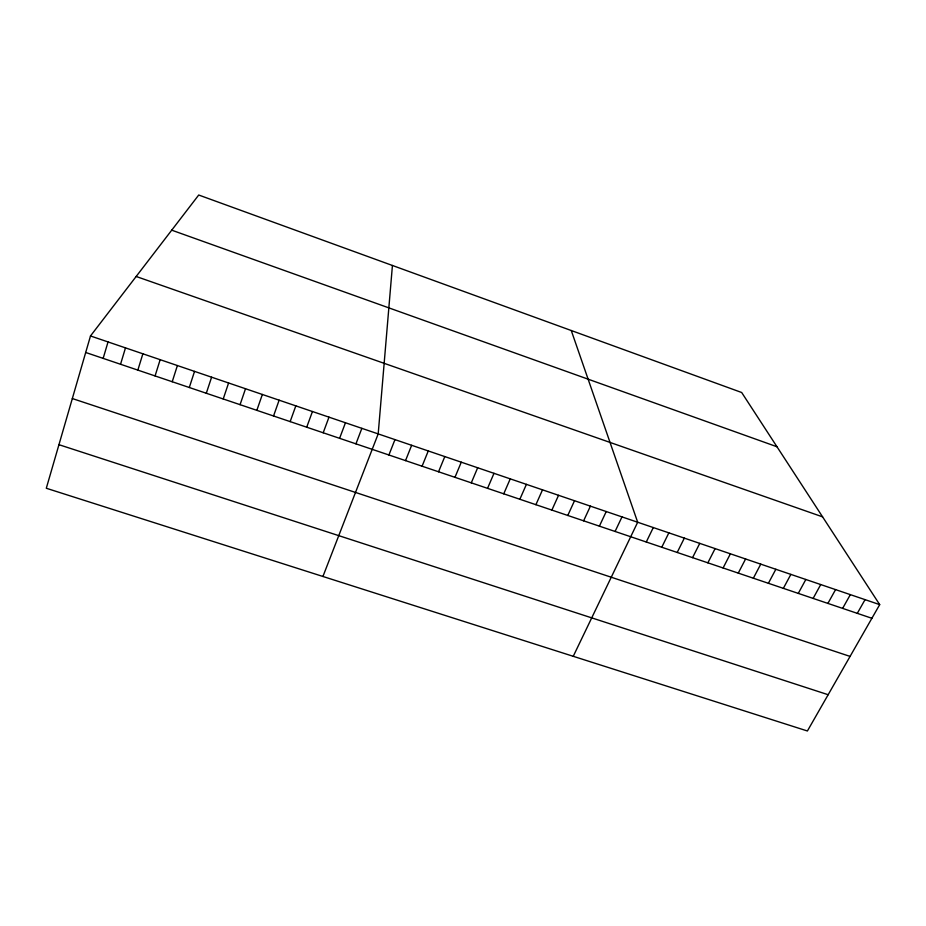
<?xml version="1.0" encoding="UTF-8"?>
<svg xmlns="http://www.w3.org/2000/svg" width="926" height="926" viewBox="0 0 926 926"><rect width="100%" height="100%" fill="white"/><g stroke="black" fill="none" stroke-linecap="round" stroke-linejoin="round"><path stroke-width="1.39" d="M392.427 265.473L378.19 433.9L322.931 576.481M90.493 335.964L46.3 488.257L807.403 730.984L879.7 604.632L741.68 392.508L198.72 195.016L90.493 335.964L879.7 604.632M103.156 358.385L108.029 341.937M120.542 364.265L125.485 347.875M137.847 370.111L142.87 353.79M155.07 375.944L160.163 359.682M172.224 381.732L177.387 365.55M189.298 387.508L194.541 371.384M206.301 393.261L211.603 377.195M223.224 398.979L228.595 382.982M240.066 404.674L245.517 388.735M256.838 410.345L262.359 394.464M273.54 415.994L279.131 400.182M290.162 421.608L295.822 405.866M306.714 427.21L312.444 411.514M323.197 432.778L328.985 417.151M339.599 438.322L345.456 422.765M355.943 443.843L361.858 428.344M388.908 454.99L394.962 439.607M405.53 460.616L411.653 445.29M422.082 466.206L428.263 450.95M438.554 471.774L444.804 456.576M454.967 477.33L461.275 462.19M471.288 482.851L477.666 467.769M487.551 488.338L493.986 473.325M503.744 493.813L510.238 478.858M519.856 499.264L526.408 484.356M535.899 504.693L542.52 489.842M551.873 510.087L558.552 495.306M567.777 515.469L574.514 500.735M583.611 520.817L590.418 506.152M599.388 526.153L606.241 511.534M615.084 531.455L621.994 516.893M573.252 656.303L637.678 522.241L571.261 330.524M646.279 541.999L653.305 527.554M661.766 547.243L668.85 532.855M677.195 552.463L684.337 538.122M692.555 557.649L699.755 543.365M707.858 562.823L715.103 548.597M723.09 567.974L730.394 553.794M738.253 573.101L745.604 558.98M753.359 578.206L760.767 564.142M768.395 583.287L775.849 569.27M783.361 588.346L790.873 574.386M798.281 593.392L805.84 579.479M813.121 598.416L820.737 584.561M827.902 603.405L835.576 589.607M842.625 608.382L850.346 594.631M857.291 613.348L865.058 599.643M58.94 444.688L828.157 694.72M72.332 398.55L850.068 656.407M85.701 352.482L871.887 618.279M136.168 276.48L822.589 516.858M171.727 230.169L776.983 446.76"/></g></svg>
